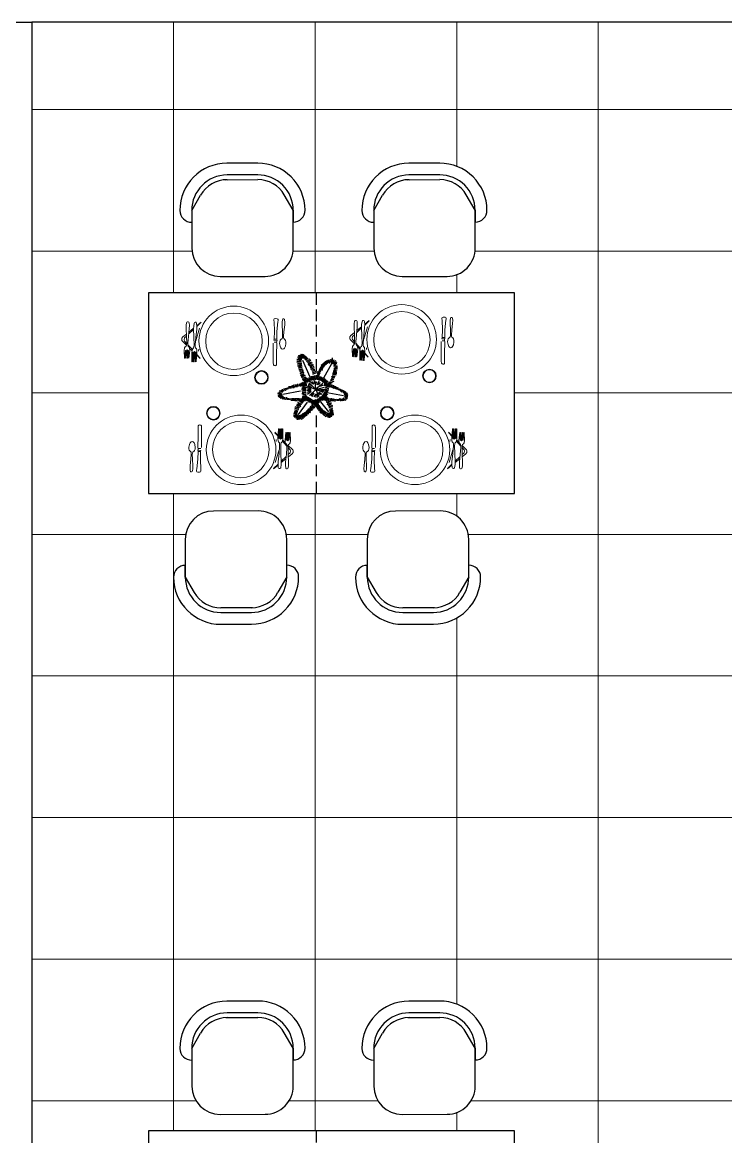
# Model space of a CAD drawing. Header units: millimetres. Extents: x 2497 to 4392, y 822 to 3100.
# Drawn here: x 3787.9 to 4085.9, y 2486.5 to 2958.7 of the extents above; entities that cross this region are included whole.
import ezdxf

# ---------------------------------------------------------------- set-up
doc = ezdxf.new("R2010")
doc.units = ezdxf.units.MM
doc.layers.add('6', color=6, linetype='Continuous')
doc.layers.add('LH', color=3, linetype='Continuous')

# ---------------------------------------------------------------- blocks, each defined once
blk = doc.blocks.new('A$C0CF827CB')
at = {"lineweight": 20}
for p, q in [((-5.12, 25), (-5.16, 23.69)), ((-5.16, 23.69), (-5, 20.27)), ((-4.96, 26.05), (-5.12, 25)), ((-4.82, 26.31), (-4.96, 26.05)), ((-4.55, 26.43), (-4.82, 26.31)), ((-4.55, 26.43), (-4.29, 26.42)), ((-4.29, 26.42), (-4.03, 26.28)), ((-3.85, 23.65), (-4.21, 20.24)), ((-4.03, 26.28), (-3.91, 26.02)), ((-3.91, 26.02), (-3.81, 24.96)), ((-3.81, 24.96), (-3.85, 23.65)), ((-1.98, 24.64), (-2.01, 23.46)), ((-1.81, 25.95), (-1.98, 24.64)), ((-1.67, 26.21), (-1.81, 25.95)), ((-1.4, 26.34), (-1.67, 26.21)), ((-1.14, 26.33), (-1.4, 26.34)), ((-1.4, 26.34), (-1.14, 26.33)), ((-1.14, 26.33), (-0.88, 26.19)), ((-0.88, 26.19), (-0.76, 25.92)), ((-0.76, 25.92), (-0.66, 24.6)), ((-0.66, 24.6), (-0.7, 23.42)), ((32.01, 27.45), (32, 27.05)), ((32, 27.05), (32.11, 26.52)), ((32.15, 27.7), (32.01, 27.45)), ((32.11, 26.52), (32.25, 22.44)), ((32.55, 27.82), (32.15, 27.7)), ((32.55, 27.82), (33.34, 27.8)), ((33.69, 26.47), (33.3, 22.41)), ((33.34, 27.8), (33.73, 27.66)), ((33.84, 27), (33.69, 26.47)), ((33.73, 27.66), (33.85, 27.39)), ((33.85, 27.39), (33.84, 27)), ((35.49, 26.38), (35.47, 25.26)), ((35.47, 25.26), (35.6, 22.26)), ((35.62, 27.35), (35.49, 26.38)), ((35.74, 27.62), (35.62, 27.35)), ((35.96, 27.72), (35.74, 27.62)), ((35.96, 27.72), (36.22, 27.71)), ((36.22, 27.71), (36.44, 27.6)), ((36.57, 25.23), (36.26, 22.24)), ((36.44, 27.6), (36.55, 27.33)), ((36.55, 27.33), (36.61, 26.34)), ((36.61, 26.34), (36.57, 25.23)), ((-5, 20.27), (-4.95, 17.5)), ((-4.21, 20.24), (-4.43, 17.49)), ((-2.01, 23.46), (-1.86, 19.91)), ((-1.86, 19.91), (-1.82, 16.75)), ((-1.07, 19.88), (-1.3, 16.74)), ((-0.7, 23.42), (-1.07, 19.88)), ((32.15, 19.16), (32.01, 18.64)), ((32.25, 22.44), (32.15, 19.16)), ((32.15, 19.16), (33.2, 19.13)), ((33.3, 22.41), (33.2, 19.13)), ((33.2, 19.13), (33.32, 18.6)), ((35.03, 19.06), (34.71, 18.63)), ((35.38, 19.29), (35.03, 19.06)), ((35.5, 19.41), (35.38, 19.29)), ((35.63, 19.74), (35.5, 19.41)), ((35.6, 22.26), (35.65, 20.4)), ((35.65, 20.4), (35.63, 19.74)), ((36.1, 20.38), (36.08, 19.73)), ((36.08, 19.73), (36.18, 19.39)), ((36.26, 22.24), (36.1, 20.38)), ((36.18, 19.39), (36.3, 19.27)), ((36.3, 19.27), (36.63, 19.01)), ((36.63, 19.01), (36.92, 18.56)), ((-5.81, 15.43), (-5.97, 14.38)), ((-5.97, 14.38), (-5.81, 11.09)), ((-5.53, 15.81), (-5.81, 15.43)), ((-5.68, 11.08), (-5.44, 14.36)), ((-5.13, 16.19), (-5.53, 15.81)), ((-5.44, 14.36), (-5.31, 14.36)), ((-5.31, 14.36), (-5.28, 11.07)), ((-5.15, 11.07), (-4.92, 14.48)), ((-4.98, 16.58), (-5.13, 16.19)), ((-4.95, 17.5), (-4.98, 16.58)), ((-4.92, 14.48), (-4.78, 14.61)), ((-4.65, 14.47), (-4.78, 14.61)), ((-4.62, 11.05), (-4.65, 14.47)), ((-4.26, 14.33), (-4.49, 11.05)), ((-4.43, 17.49), (-4.46, 16.57)), ((-4.46, 16.57), (-4.34, 16.17)), ((-4.34, 16.17), (-3.96, 15.76)), ((-4.13, 14.32), (-4.26, 14.33)), ((-4.1, 11.04), (-4.13, 14.32)), ((-3.61, 14.31), (-3.97, 11.03)), ((-3.96, 15.76), (-3.71, 15.36)), ((-3.71, 15.36), (-3.61, 14.31)), ((-2.54, 14.67), (-2.71, 13.62)), ((-2.4, 15.06), (-2.54, 14.67)), ((-1.99, 15.44), (-2.4, 15.06)), ((-1.85, 15.83), (-1.99, 15.44)), ((-1.82, 16.75), (-1.85, 15.83)), ((-1.3, 16.74), (-1.33, 15.82)), ((-1.33, 15.82), (-1.21, 15.42)), ((-1.21, 15.42), (-0.82, 15.01)), ((-0.82, 15.01), (-0.7, 14.61)), ((-0.7, 14.61), (-0.61, 13.56)), ((31.72, 9.18), (31.71, 17.46)), ((33.32, 18.6), (32.01, 18.64)), ((33.16, 17.81), (32.11, 17.85)), ((33.28, 17.42), (33.13, 12.42)), ((33.18, 18.34), (33.16, 17.81)), ((33.16, 17.81), (33.28, 17.42)), ((33.32, 18.6), (33.18, 18.34)), ((34.5, 18.05), (34.43, 17.34)), ((34.43, 17.34), (34.61, 16.19)), ((34.71, 18.63), (34.5, 18.05)), ((34.61, 16.19), (34.9, 15.41)), ((34.9, 15.41), (35.24, 15.05)), ((35.24, 15.05), (35.7, 14.84)), ((36.18, 15.02), (35.7, 14.84)), ((36.54, 15.36), (36.18, 15.02)), ((36.87, 16.12), (36.54, 15.36)), ((37.12, 17.26), (36.87, 16.12)), ((36.92, 18.56), (37.1, 17.97)), ((37.1, 17.97), (37.12, 17.26)), ((-5.81, 11.09), (-5.68, 11.08)), ((-5.28, 11.07), (-5.15, 11.07)), ((-4.49, 11.05), (-4.62, 11.05)), ((-3.97, 11.03), (-4.1, 11.04)), ((-2.71, 13.62), (-2.7, 9.55)), ((-2.7, 9.55), (-2.57, 9.54)), ((-2.57, 9.54), (-2.31, 13.61)), ((-2.31, 13.61), (-2.18, 13.61)), ((-2.18, 13.61), (-2.17, 9.53)), ((-2.17, 9.53), (-2.04, 9.53)), ((-2.04, 9.53), (-1.78, 13.73)), ((-1.78, 13.73), (-1.65, 13.85)), ((-1.52, 9.51), (-1.52, 13.72)), ((-1.39, 9.51), (-1.52, 9.51)), ((-1, 13.57), (-1.13, 13.58)), ((-0.86, 9.49), (-0.99, 9.5)), ((33.13, 12.42), (33.13, 8.22)), ((31.82, 8.26), (31.72, 9.18)), ((32.08, 7.99), (31.82, 8.26)), ((32.47, 7.84), (32.08, 7.99)), ((32.86, 7.96), (32.47, 7.84)), ((33.13, 8.22), (32.86, 7.96))]:
    blk.add_line(p, q, dxfattribs=at)
at = {"color": 255, "lineweight": 20}
for p, q in [((-1.52, 13.72), (-1.65, 13.85)), ((-1.13, 13.58), (-1.39, 9.51)), ((-0.99, 9.5), (-1, 13.57)), ((-0.61, 13.56), (-0.86, 9.49))]:
    blk.add_line(p, q, dxfattribs=at)
at = {"layer": '6', "color": 255, "lineweight": 20}
for p, q in [((-4.01, 22.14), (-2, 23.77)), ((0.49, 23.78), (-1.11, 18.42)), ((-0.68, 24.84), (1.23, 26.39)), ((-0.67, 24.47), (1.23, 26.26)), ((-7.02, 18.62), (-7, 19.54)), ((-7, 19.54), (-6.59, 20.05)), ((-6.59, 20.05), (-5.05, 21.3)), ((-5.97, 18.85), (-5.81, 19.63)), ((-5.81, 19.63), (-5.01, 20.39)), ((-4.11, 21.24), (-2, 23.22)), ((-6.9, 18.35), (-7.02, 18.62)), ((-5.01, 16.51), (-6.9, 18.35)), ((-5.85, 18.32), (-5.97, 18.85)), ((-4.96, 17.34), (-5.85, 18.32)), ((-2.54, 14.67), (-4.45, 16.77)), ((-2.62, 14.18), (-3.69, 15.23)), ((0.15, 14.87), (0.07, 14.07)), ((-1.52, 13.11), (-1.8, 13.39)), ((-1, 12.6), (-1.18, 12.78)), ((-1, 12.96), (-1.16, 13.14)), ((0.76, 10.89), (-0.68, 12.3)), ((0.64, 11.16), (-0.67, 12.59))]:
    blk.add_line(p, q, dxfattribs=at)
at = {"layer": '6', "lineweight": 20}
blk.add_line((-1.52, 13.54), (-1.73, 13.77), dxfattribs=at)
at = {"layer": '6', "color": 255, "lineweight": 20}
for centre, radius in [((14.99, 18.39), 14.73), ((15.09, 18.23), 11.97), ((26.73, 2.89), 2.89), ((26.73, 2.89), 2.63)]:
    blk.add_circle(centre, radius, dxfattribs=at)

msp = doc.modelspace()

# ---------------------------------------------------------------- linework, layer by layer
at = {"color": 6}
for p, q in [((3887.63, 2899.04), (3874.63, 2899.01)), ((3964.72, 2899.04), (3951.72, 2899.01)), ((3874.16, 2892.01), (3887.63, 2892.04)), ((3887.65, 2894.04), (3874.65, 2894.01)), ((3874.67, 2892.01), (3887.63, 2892.04)), ((3951.24, 2892.01), (3964.72, 2892.04)), ((3964.73, 2894.04), (3951.73, 2894.01)), ((3951.75, 2892.01), (3964.72, 2892.04)), ((3902.68, 2879.08), (3898.9, 2885.58)), ((3979.76, 2879.08), (3975.99, 2885.58)), ((3859.68, 2878.98), (3863.43, 2885.5)), ((3936.76, 2878.98), (3940.51, 2885.5)), ((3859.68, 2878.98), (3859.72, 2862.98)), ((3902.72, 2863.08), (3902.68, 2879.08)), ((3902.68, 2879.08), (3902.69, 2874.08)), ((3936.76, 2878.98), (3936.8, 2862.98)), ((3979.8, 2863.08), (3979.76, 2879.08)), ((3979.76, 2879.08), (3979.78, 2874.08)), ((3871.75, 2851.01), (3890.75, 2851.05)), ((3948.83, 2851.01), (3967.83, 2851.05)), ((3887.9, 2751.65), (3868.9, 2751.6)), ((3964.98, 2751.65), (3945.98, 2751.6)), ((3856.93, 2739.57), (3856.97, 2723.57)), ((3899.97, 2723.68), (3899.93, 2739.68)), ((3934.01, 2739.57), (3934.05, 2723.57)), ((3977.05, 2723.68), (3977.01, 2739.68)), ((3856.97, 2723.57), (3856.95, 2728.57)), ((3934.05, 2723.57), (3934.04, 2728.57)), ((3856.97, 2723.57), (3860.74, 2717.08)), ((3899.97, 2723.68), (3896.22, 2717.16)), ((3934.05, 2723.57), (3937.83, 2717.08)), ((3977.05, 2723.68), (3973.3, 2717.16)), ((3872, 2708.61), (3885, 2708.64)), ((3884.98, 2710.64), (3872.01, 2710.61)), ((3885.49, 2710.64), (3872.01, 2710.61)), ((3949.08, 2708.61), (3962.08, 2708.64)), ((3962.06, 2710.64), (3949.1, 2710.61)), ((3962.57, 2710.64), (3949.1, 2710.61)), ((3872.01, 2703.61), (3885.01, 2703.64)), ((3949.09, 2703.61), (3962.09, 2703.64)), ((3887.63, 2543.95), (3874.63, 2543.92)), ((3964.72, 2543.95), (3951.72, 2543.92)), ((3874.16, 2536.92), (3887.63, 2536.95)), ((3887.65, 2538.95), (3874.65, 2538.92)), ((3874.67, 2536.92), (3887.63, 2536.95)), ((3951.24, 2536.92), (3964.72, 2536.95)), ((3964.73, 2538.95), (3951.73, 2538.92)), ((3951.75, 2536.92), (3964.72, 2536.95)), ((3859.68, 2523.89), (3863.43, 2530.4)), ((3902.68, 2523.99), (3898.9, 2530.49)), ((3936.76, 2523.89), (3940.51, 2530.4)), ((3979.76, 2523.99), (3975.99, 2530.49)), ((3859.68, 2523.89), (3859.72, 2507.89)), ((3902.72, 2507.99), (3902.68, 2523.99)), ((3902.68, 2523.99), (3902.69, 2518.99)), ((3936.76, 2523.89), (3936.8, 2507.89)), ((3979.8, 2507.99), (3979.76, 2523.99)), ((3979.76, 2523.99), (3979.78, 2518.99)), ((3871.75, 2495.92), (3890.75, 2495.96)), ((3948.83, 2495.92), (3967.83, 2495.96))]:
    msp.add_line(p, q, dxfattribs=at)
at = {"color": 2}
msp.add_lwpolyline([(2596.92, 2958.72), (2496.92, 2958.72), (2496.92, 821.72), (4391.92, 821.72), (4391.92, 2958.72), (3791.92, 2958.72)], dxfattribs=at)
at = {"color": 190}
msp.add_lwpolyline([(2596.92, 2958.72), (3791.92, 2958.72), (3791.92, 1546.72)], dxfattribs=at)
at = {"color": 252, "lineweight": 0}
for points in [[(3851.92, 2958.72), (3851.92, 2844.03)], [(3911.92, 2958.72), (3911.92, 2844.03)], [(3971.92, 2958.72), (3971.92, 2897.72)], [(4031.92, 2958.72), (4031.92, 821.72)], [(4391.92, 2921.72), (3791.92, 2921.72)], [(3859.79, 2861.72), (3791.92, 2861.72)], [(3936.87, 2861.72), (3902.65, 2861.72)], [(4205.01, 2861.72), (3979.73, 2861.72)], [(3971.92, 2851.78), (3971.92, 2844.03)], [(3841.36, 2801.72), (3791.92, 2801.72)], [(4186.58, 2801.72), (3996.36, 2801.72)], [(3851.92, 2759.03), (3851.92, 2488.94)], [(3911.92, 2759.03), (3911.92, 2488.94)], [(3971.92, 2759.03), (3971.92, 2749.46)], [(3857.12, 2741.72), (3791.92, 2741.72)], [(3934.2, 2741.72), (3899.75, 2741.72)], [(4202.34, 2741.72), (3976.83, 2741.72)], [(3971.92, 2706.25), (3971.92, 2542.63)], [(4391.92, 2681.72), (3791.92, 2681.72)], [(4391.92, 2621.72), (3791.92, 2621.72)], [(4391.92, 2561.72), (3791.92, 2561.72)], [(3861.44, 2501.72), (3791.92, 2501.72)], [(3938.52, 2501.72), (3900.97, 2501.72)], [(4206.66, 2501.72), (3978.05, 2501.72)], [(3971.92, 2496.69), (3971.92, 2488.94)]]:
    msp.add_lwpolyline(points, dxfattribs=at)
at = {"color": 6, "lineweight": 30}
for points in [[(3841.36, 2844.03), (3841.36, 2759.03), (3996.36, 2759.03), (3996.36, 2844.03)], [(3841.36, 2488.94), (3841.36, 2403.94), (3996.36, 2403.94), (3996.36, 2488.94)]]:
    msp.add_lwpolyline(points, close=True, dxfattribs=at)
at = {"color": 6}
for points in [[(3912.44, 2844.03), (3912.44, 2839.03)], [(3912.35, 2837.02), (3912.35, 2832.02)], [(3912.35, 2830.55), (3912.35, 2825.55)], [(3912.35, 2823.2), (3912.35, 2818.2)], [(3912.35, 2815.91), (3912.35, 2810.91)], [(3912.44, 2792.15), (3912.44, 2787.15)], [(3912.35, 2785.14), (3912.35, 2780.14)], [(3912.35, 2778.67), (3912.35, 2773.67)], [(3912.35, 2771.32), (3912.35, 2766.32)], [(3912.35, 2764.03), (3912.35, 2759.03)], [(3912.44, 2488.94), (3912.44, 2483.94)]]:
    msp.add_lwpolyline(points, dxfattribs=at)
for centre, radius, start, end in [((3874.68, 2879.01), 20, 90.1346, 180.1346), ((3887.68, 2879.04), 20, 0.1346, 90.1346), ((3951.76, 2879.01), 20, 90.1346, 180.1346), ((3964.76, 2879.04), 20, 0.1346, 90.1346), ((3874.68, 2879.01), 15, 90.1346, 180.1346), ((3874.7, 2879.01), 13, 90.1346, 150.0978), ((3887.66, 2879.04), 13, 30.1714, 90.1346), ((3887.68, 2879.04), 15, 0.1346, 90.1346), ((3951.76, 2879.01), 15, 90.1346, 180.1346), ((3951.78, 2879.01), 13, 90.1346, 150.0978), ((3964.75, 2879.04), 13, 30.1714, 90.1346), ((3964.76, 2879.04), 15, 0.1346, 90.1346), ((3859.68, 2878.98), 5, 180.1346, 270.1346), ((3902.68, 2879.08), 5, 270.1346, 0.1346), ((3936.76, 2878.98), 5, 180.1346, 270.1346), ((3979.76, 2879.08), 5, 270.1346, 0.1346), ((3871.72, 2863.01), 12, 180.1346, 270.1346), ((3890.72, 2863.05), 12, 270.1346, 0.1346), ((3948.8, 2863.01), 12, 180.1346, 270.1346), ((3967.8, 2863.05), 12, 270.1346, 0.1346), ((3868.93, 2739.6), 12, 90.1346, 180.1346), ((3887.93, 2739.65), 12, 0.1346, 90.1346), ((3946.01, 2739.6), 12, 90.1346, 180.1346), ((3965.01, 2739.65), 12, 0.1346, 90.1346), ((3856.97, 2723.57), 5, 90.1346, 180.1346), ((3899.97, 2723.68), 5, 0.1346, 90.1346), ((3934.05, 2723.57), 5, 90.1346, 180.1346), ((3977.05, 2723.68), 5, 0.1346, 90.1346), ((3871.97, 2723.61), 20, 180.1346, 270.1346), ((3871.97, 2723.61), 15, 180.1346, 270.1346), ((3884.97, 2723.64), 15, 270.1346, 0.1346), ((3884.97, 2723.64), 20, 270.1346, 0.1346), ((3949.05, 2723.61), 20, 180.1346, 270.1346), ((3949.05, 2723.61), 15, 180.1346, 270.1346), ((3962.05, 2723.64), 15, 270.1346, 0.1346), ((3962.05, 2723.64), 20, 270.1346, 0.1346), ((3871.98, 2723.61), 13, 210.1714, 270.1346), ((3884.95, 2723.64), 13, 270.1346, 330.0978), ((3949.06, 2723.61), 13, 210.1714, 270.1346), ((3962.03, 2723.64), 13, 270.1346, 330.0978), ((3874.68, 2523.92), 20, 90.1346, 180.1346), ((3887.68, 2523.95), 20, 0.1346, 90.1346), ((3951.76, 2523.92), 20, 90.1346, 180.1346), ((3964.76, 2523.95), 20, 0.1346, 90.1346), ((3874.68, 2523.92), 15, 90.1346, 180.1346), ((3874.7, 2523.92), 13, 90.1346, 150.0978), ((3887.66, 2523.95), 13, 30.1714, 90.1346), ((3887.68, 2523.95), 15, 0.1346, 90.1346), ((3951.76, 2523.92), 15, 90.1346, 180.1346), ((3951.78, 2523.92), 13, 90.1346, 150.0978), ((3964.75, 2523.95), 13, 30.1714, 90.1346), ((3964.76, 2523.95), 15, 0.1346, 90.1346), ((3859.68, 2523.89), 5, 180.1346, 270.1346), ((3902.68, 2523.99), 5, 270.1346, 0.1346), ((3936.76, 2523.89), 5, 180.1346, 270.1346), ((3979.76, 2523.99), 5, 270.1346, 0.1346), ((3871.72, 2507.92), 12, 180.1346, 270.1346), ((3890.72, 2507.96), 12, 270.1346, 0.1346), ((3948.8, 2507.92), 12, 180.1346, 270.1346), ((3967.8, 2507.96), 12, 270.1346, 0.1346)]:
    msp.add_arc(centre, radius, start, end, dxfattribs=at)
at = {"layer": 'LH', "color": 3}
for p, q in [((3906.24, 2815.59), (3904.2, 2815.82)), ((3906.11, 2815.07), (3904.2, 2815.18)), ((3906.36, 2815.87), (3904.57, 2816.28)), ((3906.36, 2816.22), (3904.63, 2816.79)), ((3906.62, 2816.28), (3904.8, 2817.42)), ((3906.59, 2816.35), (3905.13, 2817.57)), ((3906.41, 2816.81), (3905.64, 2817.78)), ((3905.98, 2817.92), (3905.91, 2817.89)), ((3906.34, 2816.99), (3906.4, 2818.06)), ((3906.45, 2816.7), (3906.96, 2818.24)), ((3906.61, 2816.51), (3907.16, 2818.06)), ((3909.86, 2808.4), (3906.82, 2815.36)), ((3906.85, 2816.56), (3907.65, 2817.71)), ((3907.1, 2816.28), (3908.02, 2817.37)), ((3907.41, 2816.05), (3908.33, 2817.14)), ((3907.59, 2815.7), (3908.64, 2816.68)), ((3907.96, 2815.41), (3909.07, 2816.45)), ((3908.33, 2814.84), (3909.75, 2816.05)), ((3908.76, 2814.55), (3910.12, 2815.7)), ((3908.95, 2814.15), (3910.42, 2814.9)), ((3916.83, 2813.57), (3916.03, 2814.84)), ((3917.2, 2813.8), (3916.46, 2815.13)), ((3917.51, 2814.21), (3916.83, 2815.36)), ((3918.13, 2814.15), (3917.26, 2815.53)), ((3918.49, 2814.38), (3917.75, 2815.7)), ((3919.35, 2814.19), (3918.37, 2815.36)), ((3919.35, 2814.19), (3918.62, 2815.93)), ((3919.35, 2814.19), (3919.25, 2816.51)), ((3919.35, 2814.19), (3920.76, 2815.4)), ((3919.35, 2814.19), (3921.36, 2814.88)), ((3919.37, 2814.17), (3920.05, 2815.85)), ((3906.17, 2814.67), (3904.26, 2814.55)), ((3906.17, 2813.75), (3904.45, 2813.46)), ((3906.3, 2813.4), (3904.45, 2812.88)), ((3906.3, 2814.15), (3904.51, 2814.03)), ((3906.48, 2812.37), (3904.76, 2812.14)), ((3906.36, 2812.94), (3904.88, 2812.6)), ((3905, 2811.73), (3906.61, 2811.96)), ((3906.67, 2811.79), (3905, 2811.1)), ((3906.85, 2811.27), (3905.37, 2810.64)), ((3907.16, 2810.3), (3905.5, 2809.72)), ((3906.91, 2810.76), (3905.56, 2810.07)), ((3909.07, 2813.57), (3910.79, 2814.49)), ((3909.5, 2813.23), (3910.92, 2813.86)), ((3909.75, 2812.65), (3911.29, 2813.75)), ((3909.99, 2812.25), (3911.53, 2812.94)), ((3910.12, 2811.79), (3911.72, 2812.37)), ((3910.42, 2811.45), (3911.84, 2811.79)), ((3910.67, 2810.81), (3912.03, 2811.27)), ((3910.86, 2810.24), (3912.4, 2810.87)), ((3911.04, 2809.61), (3912.58, 2810.35)), ((3913.94, 2809.66), (3912.7, 2810.64)), ((3914.24, 2809.95), (3913.32, 2810.93)), ((3914.37, 2810.53), (3913.5, 2811.22)), ((3914.55, 2810.99), (3913.69, 2811.79)), ((3915.04, 2811.1), (3913.94, 2812.19)), ((3915.17, 2811.68), (3914.12, 2812.48)), ((3915.42, 2812.14), (3914.31, 2813.11)), ((3915.72, 2812.37), (3914.61, 2813.69)), ((3915.97, 2812.65), (3914.98, 2814.03)), ((3916.28, 2813.11), (3915.35, 2814.21)), ((3916.52, 2813.4), (3915.66, 2814.49)), ((3915.71, 2808.03), (3919, 2814.08)), ((3919.35, 2814.19), (3921.19, 2814.3)), ((3919.35, 2814.19), (3920.77, 2813.83)), ((3919.45, 2810.31), (3921.14, 2810.4)), ((3919.62, 2810.84), (3921.05, 2810.8)), ((3919.69, 2811.21), (3921.08, 2811.22)), ((3919.79, 2813.1), (3921.4, 2812.9)), ((3919.82, 2811.68), (3921.3, 2811.49)), ((3919.84, 2813.53), (3921.35, 2813.42)), ((3919.87, 2812.11), (3921.38, 2812.01)), ((3920.1, 2812.56), (3921.43, 2812.44)), ((3904.82, 2804.32), (3904.7, 2805.47)), ((3905.37, 2804.49), (3905.31, 2805.41)), ((3905.87, 2804.37), (3905.68, 2805.58)), ((3905.74, 2809.15), (3907.34, 2809.89)), ((3907.34, 2809.38), (3905.93, 2808.63)), ((3907.78, 2809.03), (3906.05, 2808.23)), ((3906.3, 2804.49), (3906.17, 2805.87)), ((3908.02, 2808.4), (3906.3, 2807.77)), ((3908.27, 2807.88), (3906.48, 2807.25)), ((3908.35, 2804.91), (3906.52, 2805.47)), ((3906.73, 2804.49), (3906.61, 2806.04)), ((3908.59, 2805.39), (3906.67, 2806.08)), ((3908.52, 2807.48), (3906.73, 2806.79)), ((3907.22, 2804.43), (3907.1, 2805.7)), ((3907.92, 2805.59), (3907.13, 2807.16)), ((3908.35, 2805.9), (3907.48, 2807.15)), ((3907.84, 2804.55), (3907.59, 2806.04)), ((3908.85, 2806.03), (3908.02, 2807.41)), ((3908.33, 2804.72), (3908.27, 2805.47)), ((3909.34, 2806.29), (3908.43, 2807.84)), ((3909.05, 2807.93), (3909.5, 2806.37)), ((3910.78, 2804.46), (3909.13, 2805.43)), ((3909.88, 2806.55), (3909.42, 2808.23)), ((3912.21, 2803.17), (3909.43, 2805.99)), ((3911.34, 2805.19), (3909.78, 2806.51)), ((3910.43, 2806.75), (3909.89, 2808.17)), ((3910.88, 2806.88), (3910.11, 2808.63)), ((3911.41, 2805.41), (3910.61, 2806.56)), ((3911.21, 2807.04), (3910.68, 2808.71)), ((3911.62, 2806.98), (3911.26, 2808.73)), ((3911.59, 2805.64), (3911.66, 2806.73)), ((3912.12, 2807.17), (3911.74, 2809.05)), ((3912.21, 2803.17), (3912.03, 2806.73)), ((3912.27, 2803.46), (3915.17, 2805.81)), ((3912.33, 2805.41), (3912.7, 2806.45)), ((3912.51, 2807.29), (3912.36, 2809.19)), ((3912.51, 2807.76), (3913.31, 2809.33)), ((3913.2, 2807.77), (3912.58, 2808.57)), ((3913.57, 2808.57), (3912.77, 2809.32)), ((3913.38, 2808.11), (3912.77, 2808.8)), ((3912.77, 2805.12), (3913.75, 2806.9)), ((3913.75, 2809.09), (3912.83, 2809.89)), ((3913.04, 2807.24), (3912.99, 2809.28)), ((3913, 2807.6), (3913.51, 2809.03)), ((3913.32, 2805.12), (3914.18, 2806.1)), ((3913.41, 2807.27), (3914.04, 2808.75)), ((3913.9, 2807.02), (3914.62, 2808.67)), ((3915.06, 2808.21), (3914.06, 2806.94)), ((3914.43, 2806.73), (3915.52, 2808.09)), ((3914.91, 2806.4), (3915.74, 2807.67)), ((3915.28, 2806.11), (3916.25, 2807.76)), ((3915.6, 2805.95), (3916.65, 2807.35)), ((3915.79, 2805.57), (3917, 2806.89)), ((3916, 2804.73), (3916.29, 2806.26)), ((3916.24, 2805.28), (3917.54, 2806.69)), ((3916.43, 2804.69), (3916.7, 2806.05)), ((3916.56, 2805.04), (3918.02, 2806.27)), ((3916.83, 2804.58), (3918.46, 2805.81)), ((3916.85, 2804.53), (3917.16, 2805.71)), ((3917.35, 2804.59), (3917.51, 2805.5)), ((3917.52, 2805.45), (3918.44, 2805.4)), ((3917.76, 2805.89), (3918.85, 2805.73)), ((3917.88, 2804.36), (3918.13, 2805.49)), ((3918.05, 2806.35), (3919.26, 2806.13)), ((3918.38, 2806.86), (3919.92, 2806.5)), ((3918.42, 2807.28), (3919.76, 2807.16)), ((3918.79, 2807.73), (3919.87, 2807.49)), ((3918.82, 2808.62), (3920.36, 2808.44)), ((3919.03, 2808.16), (3920.2, 2807.99)), ((3919.19, 2809.07), (3920.47, 2808.76)), ((3919.38, 2809.94), (3921.11, 2809.9)), ((3919.39, 2809.56), (3920.85, 2809.3)), ((3897.84, 2800.93), (3896.14, 2801.61)), ((3897.84, 2800.93), (3896.16, 2801.19)), ((3896.34, 2800.61), (3897.84, 2800.93)), ((3897.84, 2800.93), (3896.37, 2800)), ((3897.84, 2800.93), (3896.38, 2801.49)), ((3896.41, 2800.27), (3897.84, 2800.93)), ((3897.86, 2801.16), (3896.56, 2802.02)), ((3897.84, 2800.93), (3896.64, 2800.24)), ((3897.84, 2800.93), (3896.76, 2799.76)), ((3898.17, 2801.79), (3896.81, 2802.48)), ((3897.86, 2800.75), (3897.18, 2799.78)), ((3898.35, 2802.02), (3897.43, 2802.82)), ((3898.54, 2802.25), (3897.92, 2803.11)), ((3905.77, 2802.34), (3898.32, 2800.99)), ((3898.72, 2802.42), (3898.35, 2803.28)), ((3899.46, 2802.42), (3898.84, 2803.57)), ((3899.64, 2802.88), (3899.52, 2803.68)), ((3900.08, 2803.11), (3900.08, 2803.8)), ((3900.57, 2803.28), (3900.51, 2803.97)), ((3901.12, 2803.51), (3901, 2804.49)), ((3901.74, 2803.51), (3901.55, 2804.55)), ((3902.17, 2803.63), (3902.05, 2804.72)), ((3902.6, 2803.86), (3902.42, 2804.78)), ((3902.91, 2803.74), (3902.66, 2805.01)), ((3903.28, 2803.91), (3903.03, 2805.18)), ((3903.83, 2804.03), (3903.77, 2805.24)), ((3904.33, 2804.09), (3904.26, 2805.18)), ((3908.15, 2803.25), (3906.23, 2803.17)), ((3908.09, 2802.2), (3906.35, 2802.37)), ((3908.11, 2803.61), (3906.36, 2803.73)), ((3908.13, 2801.6), (3906.36, 2801.31)), ((3908.32, 2804.51), (3906.43, 2804.84)), ((3906.5, 2801.92), (3908.11, 2801.78)), ((3908.32, 2803.98), (3906.55, 2804.28)), ((3908.1, 2802.79), (3906.58, 2802.79)), ((3908.19, 2801.05), (3906.61, 2800.78)), ((3908.13, 2800.53), (3906.65, 2800.17)), ((3908.27, 2800.61), (3906.82, 2799.17)), ((3910.17, 2803.34), (3908.35, 2803.94)), ((3910.18, 2802.88), (3908.45, 2802.54)), ((3910.18, 2802.65), (3908.58, 2801.9)), ((3912.21, 2803.17), (3908.67, 2804.42)), ((3910.24, 2803.05), (3908.76, 2803.17)), ((3910.24, 2802.3), (3908.76, 2800.98)), ((3910.59, 2803.96), (3909.04, 2804.86)), ((3912.21, 2803.17), (3909.57, 2800.55)), ((3911.15, 2801.88), (3910.12, 2800.42)), ((3911.39, 2801.54), (3910.53, 2800.01)), ((3912.13, 2801.18), (3911.48, 2799.81)), ((3912.21, 2803.17), (3913.5, 2800.12)), ((3915.75, 2802.64), (3912.21, 2803.17)), ((3915.39, 2801.78), (3912.21, 2803.17)), ((3912.27, 2803.17), (3915.97, 2804.09)), ((3912.4, 2801.33), (3912.27, 2799.72)), ((3912.77, 2801.33), (3913.01, 2799.72)), ((3913.2, 2801.79), (3914.12, 2800.87)), ((3913.63, 2801.96), (3914.86, 2801.1)), ((3914.18, 2804.55), (3915.48, 2805.12)), ((3916.14, 2803), (3914.18, 2803.17)), ((3915.58, 2802.27), (3914.18, 2802.59)), ((3914.88, 2800.61), (3916.55, 2799.68)), ((3914.91, 2800.59), (3916.38, 2801.45)), ((3915.06, 2801.11), (3916.62, 2800.25)), ((3915.33, 2800.08), (3916.71, 2801.01)), ((3915.38, 2801.39), (3916.99, 2800.7)), ((3915.39, 2800.8), (3916.41, 2799.36)), ((3915.46, 2801.74), (3917.3, 2801.18)), ((3915.66, 2802.16), (3917.09, 2801.65)), ((3915.87, 2802.71), (3917.44, 2801.97)), ((3917.45, 2802.45), (3915.98, 2803.12)), ((3916.02, 2803.3), (3917.8, 2802.98)), ((3916.15, 2803.83), (3917.73, 2803.57)), ((3916.38, 2804.3), (3917.89, 2804.15)), ((3916.42, 2804.82), (3918.13, 2804.41)), ((3917.36, 2805.1), (3918.38, 2805.12)), ((3917.8, 2801.67), (3923.97, 2800.55)), ((3918.35, 2804.08), (3918.52, 2805.16)), ((3918.83, 2803.97), (3919.02, 2805.17)), ((3919.37, 2803.8), (3919.75, 2805.03)), ((3919.72, 2803.59), (3920.1, 2804.82)), ((3920.04, 2803.67), (3920.32, 2804.57)), ((3920.44, 2803.4), (3920.68, 2804.47)), ((3920.86, 2803.24), (3921.15, 2804.25)), ((3921.47, 2803.17), (3921.7, 2804.13)), ((3922, 2802.89), (3922.14, 2803.57)), ((3922.47, 2802.66), (3922.55, 2803.35)), ((3922.88, 2802.39), (3923.09, 2803.18)), ((3923.01, 2801.91), (3923.75, 2802.99)), ((3923.75, 2801.84), (3924.21, 2802.66)), ((3923.92, 2801.65), (3924.62, 2802.44)), ((3924.08, 2801.4), (3925.08, 2802.1)), ((3924.23, 2801.15), (3925.65, 2801.69)), ((3924.43, 2800.65), (3925.72, 2801.54)), ((3924.56, 2800.3), (3925.49, 2801.18)), ((3924.56, 2800.3), (3925.89, 2801.05)), ((3924.56, 2800.3), (3925.85, 2800.55)), ((3898.36, 2800.23), (3897.2, 2799.23)), ((3898.59, 2800.05), (3897.89, 2799.05)), ((3898.82, 2799.87), (3898.43, 2798.88)), ((3899.05, 2799.75), (3898.89, 2798.82)), ((3899.76, 2799.92), (3899.44, 2798.66)), ((3900.05, 2799.52), (3900.13, 2798.71)), ((3900.53, 2799.4), (3900.69, 2798.73)), ((3901.05, 2799.35), (3901.15, 2798.67)), ((3901.64, 2799.26), (3901.75, 2798.28)), ((3902.24, 2799.41), (3902.31, 2798.36)), ((3902.68, 2799.4), (3902.83, 2798.31)), ((3903.16, 2799.28), (3903.2, 2798.34)), ((3903.43, 2799.46), (3903.49, 2798.18)), ((3903.83, 2799.39), (3903.89, 2798.1)), ((3905.41, 2795.4), (3904.06, 2796.35)), ((3905.86, 2795.77), (3904.24, 2796.87)), ((3904.39, 2799.41), (3904.62, 2798.22)), ((3906.36, 2796.8), (3904.67, 2797.65)), ((3905.97, 2796.32), (3904.74, 2797.27)), ((3908.58, 2797.7), (3904.81, 2792.47)), ((3904.89, 2799.47), (3905.09, 2798.39)), ((3906.6, 2797.21), (3905.27, 2798.25)), ((3905.42, 2799.36), (3905.58, 2798.22)), ((3906.95, 2797.53), (3905.69, 2798.68)), ((3906, 2799.33), (3906.16, 2798.42)), ((3907.11, 2797.97), (3906.14, 2799.06)), ((3906.45, 2799.56), (3906.56, 2798.34)), ((3907.55, 2798.48), (3906.51, 2799.46)), ((3908.27, 2800.03), (3906.52, 2799.85)), ((3907.97, 2798.91), (3906.69, 2799.98)), ((3906.9, 2799.55), (3907.11, 2798.18)), ((3908.45, 2799.37), (3907.07, 2800.38)), ((3908.59, 2800.19), (3907.31, 2798.77)), ((3907.32, 2799.65), (3907.57, 2798.12)), ((3907.78, 2799.83), (3907.96, 2798.57)), ((3908.95, 2799.98), (3907.84, 2798.42)), ((3909.43, 2799.76), (3908.4, 2798.29)), ((3908.41, 2799.86), (3908.52, 2798.35)), ((3909.66, 2799.41), (3908.81, 2797.88)), ((3908.93, 2799.81), (3909.04, 2799.07)), ((3910.01, 2799.29), (3909.26, 2797.52)), ((3910.41, 2799.05), (3909.75, 2797.68)), ((3911.33, 2794.91), (3909.92, 2795.97)), ((3910.93, 2798.78), (3910.03, 2797.3)), ((3910.38, 2796.22), (3911.7, 2795.31)), ((3910.48, 2796.76), (3912, 2795.61)), ((3910.5, 2797.24), (3911.32, 2798.63)), ((3910.57, 2798.43), (3910.91, 2796.42)), ((3912.22, 2798.75), (3910.74, 2797.67)), ((3910.93, 2797.27), (3912.29, 2796.04)), ((3912.61, 2798.2), (3910.98, 2797.21)), ((3911.5, 2798.57), (3910.99, 2796.84)), ((3911.1, 2798.46), (3911.52, 2796.59)), ((3912.66, 2797.64), (3911.25, 2796.88)), ((3911.27, 2797.73), (3912.66, 2796.45)), ((3911.47, 2798.63), (3912.11, 2796.83)), ((3911.51, 2798.14), (3912.95, 2796.88)), ((3911.57, 2796.44), (3913.09, 2797.36)), ((3912.02, 2798.39), (3911.58, 2796.84)), ((3913.32, 2796.98), (3911.91, 2795.92)), ((3911.93, 2798.89), (3912.54, 2797.21)), ((3912.46, 2798.11), (3912.15, 2796.62)), ((3913.56, 2796.52), (3912.23, 2795.78)), ((3912.35, 2798.89), (3913.11, 2797.31)), ((3912.97, 2798.02), (3912.38, 2796.36)), ((3913.96, 2796.18), (3912.61, 2795.3)), ((3912.65, 2799.1), (3913.66, 2797.47)), ((3913.07, 2799.29), (3913.82, 2797.97)), ((3913.59, 2799.57), (3914.29, 2797.98)), ((3914.61, 2798.33), (3913.94, 2799.8)), ((3914.09, 2799.91), (3915.22, 2798.5)), ((3914.47, 2800.21), (3914.15, 2798.97)), ((3914.27, 2797.93), (3917.64, 2793.66)), ((3914.33, 2799.87), (3915.92, 2798.58)), ((3914.91, 2799.98), (3914.5, 2798.48)), ((3914.54, 2800.23), (3915.56, 2798.99)), ((3914.72, 2800.24), (3916.26, 2799.11)), ((3915.32, 2799.84), (3914.96, 2798.5)), ((3915.02, 2800.43), (3916.06, 2799.32)), ((3915.76, 2799.8), (3915.53, 2798.6)), ((3915.7, 2799.61), (3916.84, 2800.48)), ((3916.19, 2799.52), (3915.93, 2798.64)), ((3916.09, 2799.05), (3917.17, 2800.03)), ((3916.21, 2798.6), (3917.57, 2799.61)), ((3916.77, 2799.5), (3916.49, 2798.37)), ((3916.52, 2798.24), (3917.95, 2799.14)), ((3916.72, 2797.81), (3918.48, 2798.48)), ((3917.31, 2799.55), (3916.99, 2798.5)), ((3917.06, 2797.29), (3918.37, 2798.11)), ((3917.1, 2796.74), (3918.83, 2797.66)), ((3917.79, 2799.43), (3917.44, 2798.28)), ((3917.51, 2796.32), (3918.95, 2797.13)), ((3917.74, 2795.94), (3919.45, 2796.42)), ((3917.74, 2795.42), (3919.53, 2795.92)), ((3918.35, 2799.35), (3918.15, 2798.08)), ((3918.76, 2799.39), (3918.56, 2798.12)), ((3919.01, 2799.18), (3918.87, 2798.25)), ((3919.49, 2799.25), (3919.24, 2798.18)), ((3919.94, 2799.21), (3919.76, 2798.17)), ((3920.52, 2799), (3920.3, 2798.04)), ((3921.12, 2799.03), (3920.94, 2798.36)), ((3921.64, 2799.02), (3921.4, 2798.37)), ((3922.12, 2799.09), (3921.96, 2798.29)), ((3922.45, 2799.46), (3922.64, 2798.17)), ((3923.15, 2799.21), (3923.2, 2798.27)), ((3923.38, 2799.31), (3923.67, 2798.29)), ((3923.63, 2799.46), (3924.23, 2798.39)), ((3923.88, 2799.62), (3924.92, 2798.51)), ((3924.39, 2800.11), (3925.31, 2798.86)), ((3924.59, 2800.21), (3925.78, 2800.09)), ((3925.84, 2799.68), (3924.59, 2800.21)), ((3924.76, 2800.11), (3925.66, 2799.29)), ((3904.33, 2792), (3902.73, 2791.73)), ((3904.43, 2792.22), (3902.79, 2791.99)), ((3904.26, 2792.41), (3902.87, 2792.59)), ((3904.4, 2792.77), (3903, 2793.07)), ((3904.46, 2793.15), (3903.06, 2793.45)), ((3904.12, 2791.76), (3903.15, 2791.31)), ((3904.76, 2793.93), (3903.32, 2794.43)), ((3904.68, 2793.47), (3903.32, 2793.94)), ((3905.09, 2794.53), (3903.36, 2795.22)), ((3905.14, 2795.04), (3903.49, 2795.7)), ((3904.25, 2791.91), (3903.75, 2790.77)), ((3904.57, 2792.28), (3904.18, 2790.42)), ((3904.62, 2792.34), (3904.46, 2790.2)), ((3904.8, 2792.14), (3905.1, 2790.35)), ((3905.1, 2792.3), (3905.58, 2790.54)), ((3905.41, 2792.33), (3906.16, 2790.42)), ((3905.93, 2792.46), (3906.72, 2790.72)), ((3906.25, 2792.7), (3907.25, 2791.07)), ((3906.65, 2793.06), (3907.59, 2791.53)), ((3907.07, 2793.14), (3908.13, 2791.75)), ((3907.31, 2793.41), (3908.64, 2792.02)), ((3907.69, 2793.68), (3908.69, 2792.53)), ((3908.14, 2794.05), (3909.15, 2792.64)), ((3909.39, 2793.04), (3908.44, 2794.35)), ((3908.56, 2794.49), (3909.95, 2793.34)), ((3908.93, 2794.89), (3910.19, 2793.88)), ((3909.36, 2795.19), (3910.61, 2794.31)), ((3909.65, 2795.62), (3910.94, 2794.42)), ((3914.28, 2795.74), (3912.78, 2794.74)), ((3913.31, 2794.39), (3914.39, 2795.59)), ((3914.66, 2795.26), (3913.51, 2793.96)), ((3915.07, 2794.84), (3913.96, 2793.8)), ((3915.42, 2794.53), (3913.96, 2793.29)), ((3915.63, 2794.24), (3914.43, 2792.97)), ((3916.04, 2794.12), (3914.95, 2792.7)), ((3916.4, 2793.73), (3915.24, 2792.2)), ((3916.7, 2793.45), (3915.73, 2791.8)), ((3917.2, 2793.27), (3916.25, 2791.45)), ((3917.5, 2793.21), (3916.84, 2791.5)), ((3917.79, 2793.01), (3917.31, 2791.26)), ((3918.05, 2793.25), (3917.92, 2791.05)), ((3918.01, 2794.79), (3919.49, 2795.14)), ((3918.05, 2794.33), (3919.44, 2794.65)), ((3918.05, 2793.25), (3919.75, 2793.26)), ((3918.05, 2793.25), (3918.92, 2791.71)), ((3918.05, 2793.25), (3918.69, 2791.54)), ((3918.05, 2793.25), (3918.22, 2791.24)), ((3918.05, 2793.25), (3919.34, 2792.02)), ((3918.05, 2793.25), (3919.8, 2792.39)), ((3918.05, 2793.25), (3919.76, 2792.65)), ((3918.23, 2793.98), (3919.65, 2794.14)), ((3918.25, 2793.6), (3919.67, 2793.76)), ((3903.48, 2791.01), (3903.53, 2790.96))]:
    msp.add_line(p, q, dxfattribs=at)

# ---------------------------------------------------------------- block references
at = {"color": 6}
for p in [(3862.5, 2805.32), (3933.64, 2805.95)]:
    msp.add_blockref('A$C0CF827CB', p, dxfattribs=at)
at = {"color": 6, "rotation": 180}
for p in [(3895.59, 2795.93), (3969.24, 2795.93)]:
    msp.add_blockref('A$C0CF827CB', p, dxfattribs=at)

doc.saveas('drawing.dxf')
